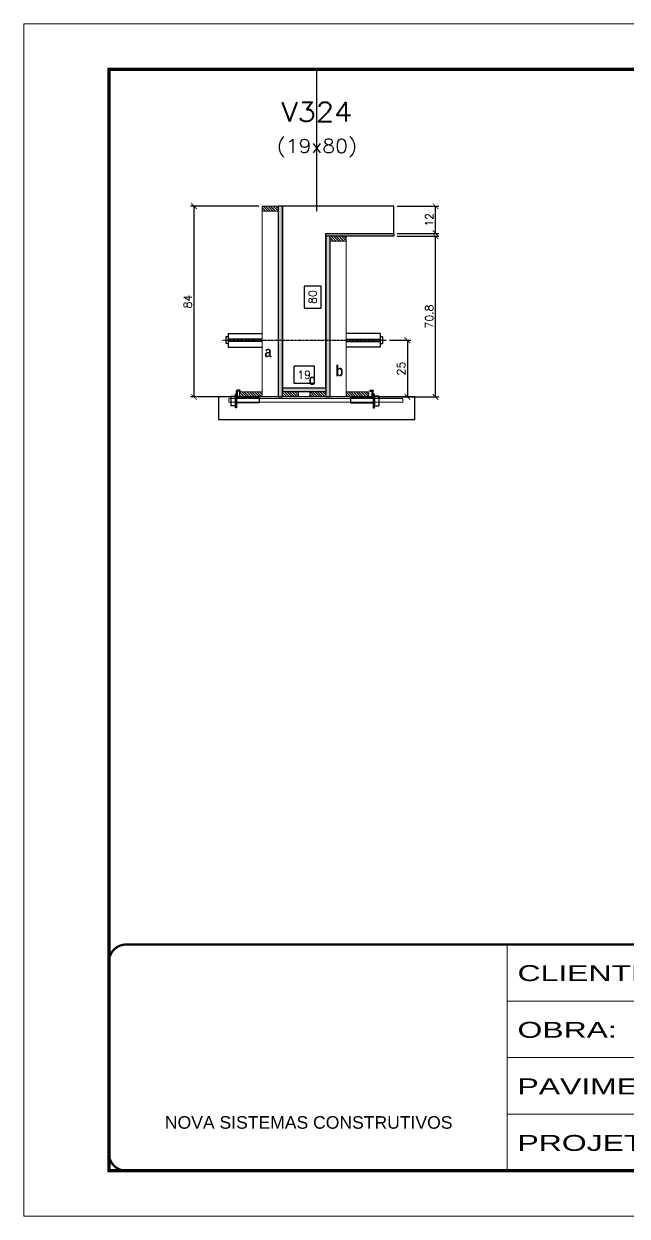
# Model space of a CAD drawing. Extents: x 137137 to 143418, y 10464 to 34486.
# Drawn here: x 138722 to 139254, y 19653 to 20703 of the extents above; entities that cross this region are included whole.
import ezdxf
from ezdxf.enums import TextEntityAlignment as Align

# ---------------------------------------------------------------- set-up
doc = ezdxf.new("R2010")
doc.units = 0
for name, pattern in [('CONTINUO', [0]), ('DASHED', [0.75, 0.5, -0.25]), ('HIDDEN', [0.375, 0.25, -0.125])]:
    doc.linetypes.add(name, pattern=pattern)
for name, color, linetype in [('barrote', 251, 'Continuous'), ('COTA', 241, 'Continuous'), ('Cota Seção (2x)', 4, 'Continuous'), ('detalhes', 4, 'Continuous'), ('Painéis', 200, 'Continuous'), ('presilha', 1, 'Continuous'), ('TENSOR', 3, 'Continuous'), ('Texto de Titulo', 7, 'Continuous'), ('Texto Qtd Sarr', 242, 'Continuous')]:
    doc.layers.add(name, color=color, linetype=linetype)
for name, color, linetype, lineweight in [('CONCRETO', 251, 'Continuous', 25), ('Folhas', 255, 'Continuous', 9), ('Hachura', 251, 'Continuous', 9), ('Madeira', 126, 'Continuous', 18), ('SARRAFO DE PRESSAO', 251, 'DASHED', 9), ('SCO-___-LAJ', 2, 'Continuous', 0), ('Texto Seção', 7, 'Continuous', 15)]:
    doc.layers.add(name, color=color, linetype=linetype, lineweight=lineweight)
doc.styles.add('ARIAL', font='arial.ttf')
doc.styles.add('Romans', font='romans.shx')
doc.styles.add('TECNICA', font='techb___.ttf', dxfattribs={"height": 10})
doc.styles.add('Tecnologia', font='')
doc.styles.get('Tecnologia').set_extended_font_data('Forgotten Futurist')
doc.dimstyles.new('Cota Seção (2x)', dxfattribs={"dimtxt": 7, "dimasz": 5, "dimexe": 3, "dimexo": 3, "dimgap": 2, "dimtad": 3, "dimdec": 1, "dimlfac": 0.5, "dimzin": 12, "dimdsep": 46, "dimtxsty": 'Romans', "dimblk": 'ARCHTICK', "dimcen": 0, "dimclrd": 4, "dimclre": 4, "dimclrt": 1, "dimadec": 1, "dimazin": 3, "dimtfac": 1, "dimtdec": 1, "dimtmove": 0, "dimatfit": 3, "dimldrblk": 'OBLIQUE', "dimfxl": 1, "dimtolj": 1, "dimtzin": 12, "dimarcsym": 0})
doc.dimstyles.new('Cota Seção interna', dxfattribs={"dimtxt": 7, "dimasz": 6, "dimexe": 0.18, "dimexo": 2, "dimgap": -4, "dimtad": 3, "dimdec": 1, "dimlfac": 0.5, "dimzin": 12, "dimdsep": 46, "dimtxsty": 'Romans', "dimblk": 'ARCHTICK', "dimcen": 0.09, "dimse1": 1, "dimse2": 1, "dimsd1": 1, "dimsd2": 1, "dimclrd": 180, "dimclre": 5, "dimclrt": 1, "dimadec": 0, "dimazin": 3, "dimtfac": 1, "dimtdec": 1, "dimtofl": 0, "dimtmove": 0, "dimatfit": 3, "dimldrblk": 'ARCHTICK', "dimfxl": 1, "dimtolj": 1, "dimtzin": 0, "dimarcsym": 0})

# ---------------------------------------------------------------- blocks, each defined once
blk = doc.blocks.new('9999999999')
at = {"color": 30, "linetype": 'CONTINUO'}
for p, q in [((98564.6, 34230.2), (98564.6, 34429.4)), ((98564.6, 34379.6), (99584, 34379.6)), ((98564.6, 34329.8), (99488, 34329.8)), ((98564.6, 34280), (99488, 34280))]:
    blk.add_line(p, q, dxfattribs=at)
at = {"color": 30, "linetype": 'CONTINUO', "const_width": 2}
blk.add_lwpolyline([(99584, 34230.2), (99584, 34414.4, 0.414214), (99569, 34429.4), (98229, 34429.4, 0.414214), (98214, 34414.4), (98214, 34245.2, 0.414214), (98229, 34230.2), (99584, 34230.2)], format="xyb", dxfattribs=at)
at = {"layer": 'Folhas'}
blk.add_lwpolyline([(98139, 34190.2), (99624, 34190.2), (99624, 35240.2), (98139, 35240.2)], close=True, dxfattribs=at)
at = {"layer": 'Folhas', "color": 30, "const_width": 3}
blk.add_lwpolyline([(98214, 34230.2), (99584, 34230.2), (99584, 35200.2), (98214, 35200.2)], close=True, dxfattribs=at)
at = {"color": 7, "linetype": 'Continuous', "ltscale": 5, "style": 'ARIAL'}
blk.add_text('NOVA SISTEMAS CONSTRUTIVOS', height=11.059, dxfattribs=at).set_placement((98263.2, 34267.2))
at = {"layer": 'Folhas', "color": 7, "style": 'Tecnologia', "width": 1.5}
for s, p in [('CLIENTE:', (98573.7, 34397.2)), ('OBRA:', (98573.7, 34347.3)), ('PAVIMENTO:', (98573.7, 34297.5)), ('PROJETO:', (98573.7, 34247.7))]:
    blk.add_text(s, height=14, dxfattribs=at).set_placement(p)
blk = doc.blocks.new('_ArchTick')
at = {"color": 0, "linetype": 'ByBlock', "const_width": 0.15}
blk.add_lwpolyline([(-0.5, -0.5), (0.5, 0.5)], dxfattribs=at)
blk = doc.blocks.new('*D1944')
at = {"layer": 'COTA', "color": 4, "lineweight": -2, "transparency": 16777216}
for p, q in [((139051.1, 20515.9), (139087.8, 20515.9)), ((139084.8, 20374.3), (139084.8, 20515.9)), ((139033.5, 20374.3), (139087.8, 20374.3))]:
    blk.add_line(p, q, dxfattribs=at)
at = {"layer": 'Defpoints', "color": 0, "transparency": 16777216}
for p in [(139048.1, 20515.9), (139084.8, 20515.9), (139030.5, 20374.3)]:
    blk.add_point(p, dxfattribs=at)
at = {"layer": 'COTA', "color": 4, "lineweight": -2, "transparency": 16777216, "xscale": 5, "yscale": 5, "zscale": 5}
for p, rotation in [((139084.8, 20515.9), 90), ((139084.8, 20374.3), 270)]:
    blk.add_blockref('_ArchTick', p, dxfattribs=dict(at, rotation=rotation))
at = {"layer": 'COTA', "color": 1, "transparency": 16777216, "insert": (139079.3, 20445.1), "char_height": 7, "attachment_point": 5, "rotation": 90, "style": 'Romans'}
blk.add_mtext('\\A1;70.8', dxfattribs=at)
blk = doc.blocks.new('_Oblique')
at = {"color": 0, "linetype": 'ByBlock', "lineweight": -2}
blk.add_line((-0.5, -0.5), (0.5, 0.5), dxfattribs=at)
blk = doc.blocks.new('*D1945')
at = {"layer": 'COTA', "color": 4, "lineweight": -2, "transparency": 16777216}
for p, q in [((139051.1, 20542.3), (139087.8, 20542.3)), ((139084.8, 20518.3), (139084.8, 20542.3)), ((139051.1, 20518.3), (139087.8, 20518.3))]:
    blk.add_line(p, q, dxfattribs=at)
at = {"layer": 'Defpoints', "color": 0, "transparency": 16777216}
for p in [(139048.1, 20542.3), (139084.8, 20542.3), (139048.1, 20518.3)]:
    blk.add_point(p, dxfattribs=at)
at = {"layer": 'COTA', "color": 4, "lineweight": -2, "transparency": 16777216, "xscale": 5, "yscale": 5, "zscale": 5}
for p, rotation in [((139084.8, 20542.3), 90), ((139084.8, 20518.3), 270)]:
    blk.add_blockref('_ArchTick', p, dxfattribs=dict(at, rotation=rotation))
at = {"layer": 'COTA', "color": 1, "transparency": 16777216, "insert": (139079.3, 20530.3), "char_height": 7, "attachment_point": 5, "rotation": 90, "style": 'Romans'}
blk.add_mtext('\\A1;12', dxfattribs=at)
blk = doc.blocks.new('*D1946')
at = {"layer": 'Cota Seção (2x)', "color": 180, "lineweight": -2, "transparency": 16777216}
for p, q in [((138984.1, 20472), (138969.1, 20472)), ((138969.1, 20472), (138969.1, 20452.6)), ((138984.1, 20452.6), (138984.1, 20472)), ((138969.1, 20452.6), (138984.1, 20452.6))]:
    blk.add_line(p, q, dxfattribs=at)
at = {"layer": 'Defpoints', "color": 0, "transparency": 16777216}
for p in [(138988.1, 20542.3), (138988.1, 20542.3), (138988.1, 20382.3)]:
    blk.add_point(p, dxfattribs=at)
at = {"layer": 'Cota Seção (2x)', "color": 1, "transparency": 16777216, "insert": (138976.6, 20462.3), "char_height": 7, "attachment_point": 5, "rotation": 90, "style": 'Romans'}
blk.add_mtext('\\A1;80', dxfattribs=at)
blk = doc.blocks.new('PRESILHA METÁLICA 1')
at = {"layer": 'presilha'}
for p, q in [((7.5, 10.6), (7.5, 19.9)), ((12, 21), (8.6, 21)), ((9, 11.6), (9, 18.9)), ((12, 19.5), (9.6, 19.5)), ((12, 21), (12, 19.5)), ((0, 13), (6, 13)), ((0, 13), (0, 0)), ((6, 0), (0, 0)), ((6, 15.5), (7.5, 15.5)), ((6, -2.5), (6, 15.5)), ((6, 13), (6, 0)), ((7.5, 15.5), (7.5, -2.5)), ((37.5, 4.1), (7.5, 4.1)), ((37.5, 11), (9.6, 11)), ((37.5, 11), (37.5, 4.1)), ((7.5, -2.5), (6, -2.5))]:
    blk.add_line(p, q, dxfattribs=at)
for centre, radius, start, end in [((8.6, 19.9), 1.14, 90, 180), ((9.6, 18.9), 0.57, 90, 180), ((9.6, 11.6), 0.57, 180, 270)]:
    blk.add_arc(centre, radius, start, end, dxfattribs=at)
blk = doc.blocks.new('*D1947')
at = {"layer": 'Cota Seção (2x)', "color": 180, "lineweight": -2, "transparency": 16777216}
for p, q in [((138978.1, 20401.3), (138960.1, 20401.3)), ((138960.1, 20401.3), (138960.1, 20386.3)), ((138978.1, 20386.3), (138978.1, 20401.3)), ((138960.1, 20386.3), (138978.1, 20386.3))]:
    blk.add_line(p, q, dxfattribs=at)
at = {"layer": 'Defpoints', "color": 0, "transparency": 16777216}
for p in [(138988.1, 20382.3), (138950.1, 20374.3), (138988.1, 20374.3)]:
    blk.add_point(p, dxfattribs=at)
at = {"layer": 'Cota Seção (2x)', "color": 1, "transparency": 16777216, "insert": (138969.1, 20393.8), "char_height": 7, "attachment_point": 5, "style": 'Romans'}
blk.add_mtext('\\A1;19', dxfattribs=at)
blk = doc.blocks.new('*D1948')
at = {"layer": 'COTA', "color": 4, "lineweight": -2, "transparency": 16777216}
for p, q in [((138929.1, 20542.3), (138869.1, 20542.3)), ((138872.1, 20542.3), (138872.1, 20374.3)), ((138929.1, 20374.3), (138869.1, 20374.3))]:
    blk.add_line(p, q, dxfattribs=at)
at = {"layer": 'Defpoints', "color": 0, "transparency": 16777216}
for p in [(138932.1, 20542.3), (138872.1, 20374.3), (138932.1, 20374.3)]:
    blk.add_point(p, dxfattribs=at)
at = {"layer": 'COTA', "color": 4, "lineweight": -2, "transparency": 16777216, "xscale": 5, "yscale": 5, "zscale": 5}
for p, rotation in [((138872.1, 20542.3), 90), ((138872.1, 20374.3), 270)]:
    blk.add_blockref('_ArchTick', p, dxfattribs=dict(at, rotation=rotation))
at = {"layer": 'COTA', "color": 1, "transparency": 16777216, "insert": (138866.6, 20458.3), "char_height": 7, "attachment_point": 5, "rotation": 90, "style": 'Romans'}
blk.add_mtext('\\A1;84', dxfattribs=at)
blk = doc.blocks.new('*D1949')
at = {"layer": 'COTA', "color": 4, "lineweight": -2, "transparency": 16777216}
for p, q in [((139044.4, 20424.3), (139063, 20424.3)), ((139060, 20424.3), (139060, 20374.3)), ((139044.4, 20374.3), (139063, 20374.3))]:
    blk.add_line(p, q, dxfattribs=at)
at = {"layer": 'Defpoints', "color": 0, "transparency": 16777216}
for p in [(139041.4, 20424.3), (139041.4, 20374.3), (139060, 20374.3)]:
    blk.add_point(p, dxfattribs=at)
at = {"layer": 'COTA', "color": 4, "lineweight": -2, "transparency": 16777216, "xscale": 5, "yscale": 5, "zscale": 5}
for p, rotation in [((139060, 20424.3), 90), ((139060, 20374.3), 270)]:
    blk.add_blockref('_ArchTick', p, dxfattribs=dict(at, rotation=rotation))
at = {"layer": 'COTA', "color": 1, "transparency": 16777216, "insert": (139054.5, 20399.3), "char_height": 7, "attachment_point": 5, "rotation": 90, "style": 'Romans'}
blk.add_mtext('\\A1;25', dxfattribs=at)
blk = doc.blocks.new('titulo1')
at = {"layer": 'Defpoints', "color": 252, "linetype": 'HIDDEN', "ltscale": 2}
blk.add_line((0, 0), (0, 125), dxfattribs=at)
at = {"layer": 'Defpoints', "style": 'Romans', "oblique": 15}
blk.add_attdef('FOLHA', text='', height=10, dxfattribs=at).set_placement((0, 15.6), align=Align.MIDDLE_CENTER)
at = {"layer": 'Texto Qtd Sarr', "color": 3, "style": 'Romans', "oblique": 15}
for tag, height, p in [('TITULO', 17, (0, 71.4)), ('SEÇÃO', 12, (0, 41.5))]:
    blk.add_attdef(tag, text='', height=height, dxfattribs=at).set_placement(p, align=Align.MIDDLE_CENTER)

msp = doc.modelspace()

# ---------------------------------------------------------------- hatches: boundary and pattern name
at = {"layer": 'Hachura'}
h = msp.add_hatch(dxfattribs=at)
h.set_pattern_fill('ANSI31', color=256, scale=0.5, angle=270, style=0)
h.set_pattern_definition([(315, (161837.9402, 12234.6678), (1.12253202, 1.12253202), [])])
h.paths.add_polyline_path([(138932.12, 20537.91), (138932.12, 20542.31), (138946.12, 20542.31), (138946.12, 20537.91)])
h = msp.add_hatch(color=256, dxfattribs=at)
h.dxf.hatch_style = 1
h.paths.add_polyline_path([(138950.12, 20542.31), (138946.12, 20542.31), (138946.12, 20374.31), (138950.12, 20374.31)])
h = msp.add_hatch(color=256, dxfattribs=at)
h.dxf.hatch_style = 1
h.paths.add_polyline_path([(138988.12, 20515.91), (138988.12, 20518.31), (139048.12, 20518.31), (139048.12, 20515.91)])
h = msp.add_hatch(color=256, dxfattribs=at)
h.dxf.hatch_style = 1
h.paths.add_polyline_path([(138992.12, 20515.91), (138988.12, 20515.91), (138988.12, 20374.31), (138992.12, 20374.31)])
h = msp.add_hatch(dxfattribs=at)
h.set_pattern_fill('ANSI31', color=256, scale=0.5, angle=270, style=0)
h.set_pattern_definition([(315, (161897.9402, 12208.2678), (1.12253202, 1.12253202), [])])
h.paths.add_polyline_path([(138992.12, 20511.51), (138992.12, 20515.91), (139006.12, 20515.91), (139006.12, 20511.51)])
h = msp.add_hatch(color=256, dxfattribs=at)
h.dxf.hatch_style = 1
h.paths.add_polyline_path([(138950.12, 20378.71), (138950.12, 20382.31), (138988.12, 20382.31), (138988.12, 20378.71)])
h = msp.add_hatch(dxfattribs=at)
h.set_pattern_fill('ANSI31', color=256, scale=0.5, angle=270, style=0)
h.set_pattern_definition([(315, (161803.9402, 12144.6678), (1.12253202, 1.12253202), [])])
h.paths.add_polyline_path([(138932.12, 20374.31), (138932.12, 20378.71), (138912.12, 20378.71), (138912.12, 20374.31)])
h = msp.add_hatch(dxfattribs=at)
h.set_pattern_fill('ANSI31', color=256, scale=0.5, angle=270, style=0)
h.set_pattern_definition([(315, (161906.7423, 12144.6678), (1.12253202, 1.12253202), [])])
h.paths.add_polyline_path([(138950.12, 20374.31), (138950.12, 20378.71), (138964.12, 20378.71), (138964.12, 20374.31)])
h = msp.add_hatch(dxfattribs=at)
h.set_pattern_fill('ANSI31', color=256, scale=0.5, angle=270, style=0)
h.set_pattern_definition([(315, (161906.7402, 12144.6678), (1.12253202, 1.12253202), [])])
h.paths.add_polyline_path([(138988.12, 20374.31), (138988.12, 20378.71), (138974.12, 20378.71), (138974.12, 20374.31)])
h = msp.add_hatch(dxfattribs=at)
h.set_pattern_fill('ANSI31', color=256, scale=0.5, angle=270, style=0)
h.set_pattern_definition([(315, (161897.9402, 12144.6678), (1.12253202, 1.12253202), [])])
h.paths.add_polyline_path([(139026.12, 20374.31), (139026.12, 20378.71), (139006.12, 20378.71), (139006.12, 20374.31)])

# ---------------------------------------------------------------- linework, layer by layer
at = {"ltscale": 3}
for p, q in [((138900.12, 20427.28), (138900.12, 20421.28)), ((138902.12, 20427.28), (138900.12, 20427.28)), ((138902.12, 20430.28), (138902.12, 20418.28)), ((138902.12, 20430.28), (138932.12, 20430.28)), ((138932.12, 20425.28), (138902.12, 20425.28)), ((138932.12, 20423.28), (138902.12, 20423.28)), ((139036.12, 20430.28), (139006.12, 20430.28)), ((139006.12, 20425.28), (139036.12, 20425.28)), ((139006.12, 20423.28), (139036.12, 20423.28)), ((139036.12, 20430.28), (139036.12, 20418.28)), ((139038.12, 20427.28), (139036.12, 20427.28)), ((139038.12, 20427.28), (139038.12, 20421.28)), ((138902.12, 20421.28), (138900.12, 20421.28)), ((138902.12, 20418.28), (138932.12, 20418.28)), ((139036.12, 20418.28), (139006.12, 20418.28)), ((139036.12, 20421.28), (139038.12, 20421.28))]:
    msp.add_line(p, q, dxfattribs=at)
at = {"layer": 'barrote'}
msp.add_lwpolyline([(138893.76, 20354.31), (139066.72, 20354.31), (139066.72, 20374.31), (138893.76, 20374.31)], close=True, dxfattribs=at)
at = {"layer": 'CONCRETO'}
msp.add_lwpolyline([(138988.12, 20518.31), (139048.12, 20518.31), (139048.12, 20542.31), (138988.12, 20542.31), (138988.12, 20542.31), (138950.12, 20542.31), (138950.12, 20378.71), (138950.12, 20378.71), (138950.12, 20382.31), (138988.12, 20382.31)], close=True, dxfattribs=at)
at = {"layer": 'Madeira'}
for points in [[(138932.12, 20537.91), (138932.12, 20542.31), (138946.12, 20542.31), (138946.12, 20537.91)], [(138932.12, 20542.31), (138946.12, 20542.31), (138946.12, 20374.31), (138932.12, 20374.31)], [(138992.12, 20511.51), (138992.12, 20515.91), (139006.12, 20515.91), (139006.12, 20511.51)], [(138992.12, 20515.91), (139006.12, 20515.91), (139006.12, 20374.31), (138992.12, 20374.31)], [(138932.12, 20374.31), (138932.12, 20378.71), (138912.12, 20378.71), (138912.12, 20374.31)], [(138950.12, 20374.31), (138950.12, 20378.71), (138964.12, 20378.71), (138964.12, 20374.31)], [(138988.12, 20374.31), (138988.12, 20378.71), (138974.12, 20378.71), (138974.12, 20374.31)], [(139026.12, 20374.31), (139026.12, 20378.71), (139006.12, 20378.71), (139006.12, 20374.31)]]:
    msp.add_lwpolyline(points, close=True, dxfattribs=at)
at = {"layer": 'Painéis'}
for points in [[(138950.12, 20542.31), (138946.12, 20542.31), (138946.12, 20374.31), (138950.12, 20374.31)], [(138988.12, 20515.91), (138988.12, 20518.31), (139048.12, 20518.31), (139048.12, 20515.91)], [(138992.12, 20515.91), (138988.12, 20515.91), (138988.12, 20374.31), (138992.12, 20374.31)], [(138950.12, 20378.71), (138950.12, 20382.31), (138988.12, 20382.31), (138988.12, 20378.71)]]:
    msp.add_lwpolyline(points, close=True, dxfattribs=at)
at = {"layer": 'SCO-___-LAJ', "color": 1}
msp.add_lwpolyline([(138902.76, 20372.98), (139056.06, 20372.98), (139056.06, 20369.78), (138902.76, 20369.78)], close=True, dxfattribs=at)
at = {"layer": 'TENSOR', "linetype": 'HIDDEN', "ltscale": 0.5}
msp.add_line((138897.12, 20424.28), (139041.42, 20424.28), dxfattribs=at)

# ---------------------------------------------------------------- block references
at = {"layer": 'presilha', "yscale": 0.6666666666666666, "zscale": 0.6666666666666666}
for p, xscale in [((138904.54, 20366.34), 0.6666666666666666), ((139034.99, 20366.34), -0.6666666666666666)]:
    msp.add_blockref('PRESILHA METÁLICA 1', p, dxfattribs=dict(at, xscale=xscale))
at = {"layer": 'SARRAFO DE PRESSAO', "color": 6, "linetype": 'ByBlock'}
msp.add_blockref('9999999999', (40583.31, -14537.33), dxfattribs=at)
at = {"layer": 'Texto Seção'}
ref = msp.add_blockref('titulo1', (138980.24, 20537.87), dxfattribs=at)
ref.add_attrib('TITULO', 'V324', dxfattribs={"layer": 'Texto de Titulo', "color": 7, "height": 17, "style": 'Romans', "width": 1.1}).set_placement((138980.24, 20625.37), align=Align.MIDDLE_CENTER)
ref.add_attrib('SEÇÃO', '(19x80)', dxfattribs={"layer": 'Texto de Titulo', "color": 7, "height": 12, "style": 'Romans', "width": 1.1}).set_placement((138980.24, 20595.37), align=Align.MIDDLE_CENTER)

# ---------------------------------------------------------------- texts
at = {"layer": 'detalhes', "style": 'TECNICA'}
for s, p in [('a', (138934.29, 20409.34)), ('b', (138996.83, 20392.5)), ('c', (138973.1, 20384.81))]:
    msp.add_text(s, height=9.6, dxfattribs=at).set_placement(p)

# ---------------------------------------------------------------- dimensions: what is measured, and where the dimension line sits
at = {"layer": 'COTA'}
for base, p1, p2, picture, middle in [((138872.15, 20374.31), (138932.12, 20542.31), (138932.12, 20374.31), '*D1948', (138866.65, 20458.31)), ((139084.84, 20542.31), (139048.12, 20518.31), (139048.12, 20542.31), '*D1945', (139079.34, 20530.31)), ((139084.84, 20515.91), (139030.52, 20374.31), (139048.12, 20515.91), '*D1944', (139079.34, 20445.11)), ((139059.98, 20374.31), (139041.42, 20424.28), (139041.42, 20374.31), '*D1949', (139054.48, 20399.3))]:
    dim = msp.add_linear_dim(base=base, p1=p1, p2=p2, angle=90, dimstyle='Cota Seção (2x)', dxfattribs=at)
    dim.commit()
    dim.dimension.update_dxf_attribs({"geometry": picture, "text_midpoint": middle})
at = {"layer": 'Cota Seção (2x)'}
dim = msp.add_linear_dim(base=(138988.12, 20542.31), p1=(138988.12, 20382.31), p2=(138988.12, 20542.31), angle=90, dimstyle='Cota Seção interna', dxfattribs=at)
dim.commit()
dim.dimension.update_dxf_attribs({"geometry": '*D1946', "text_midpoint": (138976.62, 20462.31)})
dim = msp.add_linear_dim(base=(138988.12, 20382.31), p1=(138950.12, 20374.31), p2=(138988.12, 20374.31), dimstyle='Cota Seção interna', dxfattribs=at)
dim.commit()
dim.dimension.update_dxf_attribs({"geometry": '*D1947', "text_midpoint": (138969.12, 20393.81)})

doc.saveas('drawing.dxf')
